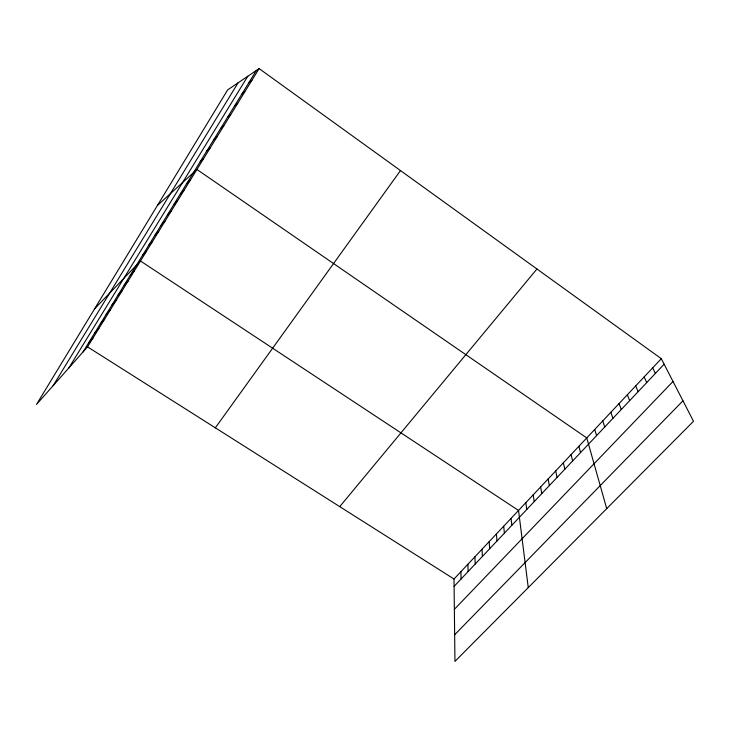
<?xml version="1.0" encoding="UTF-8"?>
<svg xmlns="http://www.w3.org/2000/svg" width="730" height="730" viewBox="0 0 730 730"><rect width="100%" height="100%" fill="white"/><g stroke="black" fill="none" stroke-linecap="round" stroke-linejoin="round"><path stroke-width="1.09" d="M53.117 385.705L238.053 82.855M68.885 367.911L247.78 76.267M83.028 351.951L256.394 70.445M259.113 68.602L227.65 89.89L36.5 404.447L87.536 346.869L259.113 68.602L661.298 358.685L693.5 421.283L454.954 661.398L454.014 579.018L661.298 358.685M215.332 427.826L400.478 170.564M339.742 506.629L536.942 268.996M88.722 342.708L93.184 337.716M94.471 333.373L98.879 328.463M100.284 323.938L104.645 319.129M106.151 314.402L110.458 309.684M112.091 304.766L116.344 300.149M118.087 295.029L122.284 290.513M124.146 285.193L128.288 280.776M454.096 586.373L664.127 364.179M130.268 275.246L134.347 270.94M94.59 308.863L140.479 261.002L518.528 510.452L528.264 587.614M454.361 609.34L673.014 381.462M142.523 255.336L146.493 251.248M454.653 634.781L682.961 400.806M148.664 245.38L152.57 241.393M154.86 235.315L158.711 231.437M161.129 225.141L164.907 221.382M167.462 214.857L171.176 211.216M173.859 204.464L177.509 200.942M180.328 193.952L183.914 190.557M186.871 183.339L190.384 180.064M157.388 205.522L196.927 169.46L586.756 437.927L606.712 508.646M200.166 161.75L203.533 158.739M206.918 150.772L210.222 147.898M213.753 139.686L216.974 136.939M220.661 128.462L223.8 125.861M227.641 117.119L230.707 114.665M234.713 105.649L237.688 103.341M241.858 94.042L244.751 91.889M249.085 82.308L251.896 80.309M87.536 346.869L454.014 579.018M652.675 367.856L655.376 373.431M644.143 376.926L646.716 382.593M635.693 385.905L638.148 391.663M627.335 394.793L629.661 400.633M619.058 403.59L621.267 409.521M610.855 412.304L612.954 418.308M602.743 420.927L604.723 427.013M594.713 429.468L596.583 435.637M578.881 446.295L580.533 452.609M571.079 454.589L572.621 460.977M563.35 462.802L564.792 469.262M555.703 470.932L557.045 477.466M548.12 478.989L549.361 485.587M540.62 486.965L541.76 493.626M533.183 494.867L534.232 501.592M525.819 502.696L526.777 509.485M511.082 518.364L511.849 525.271M503.709 526.202L504.384 533.165M496.4 533.958L496.993 540.985M489.173 541.651L489.675 548.732M482.01 549.27L482.42 556.406M474.911 556.808L475.239 564.007M467.884 564.281L468.131 571.526M460.913 571.69L461.077 578.981"/></g></svg>
